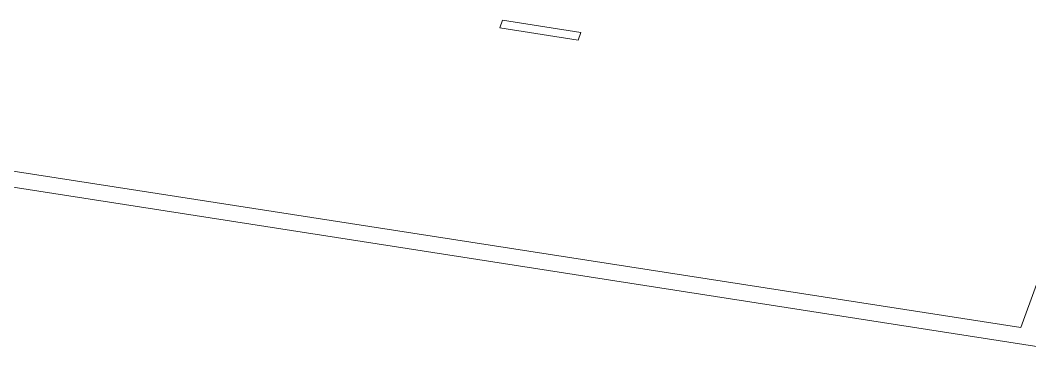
# Model space of a CAD drawing. Header units: metres. Extents: x 63 to 378, y -27 to 78.
# Drawn here: x 195.067 to 196.32, y 73.863 to 74.268 of the extents above; entities that cross this region are included whole.
import ezdxf

# ---------------------------------------------------------------- set-up
doc = ezdxf.new("R2010")
doc.units = ezdxf.units.M
doc.layers.add('M-EQPM', color=7, linetype='Continuous', lineweight=18)

# ---------------------------------------------------------------- blocks, each defined once
blk = doc.blocks.new('C_S_L_Torre - Baltimore CPSC-0817-08L - C_S_L_Torre - Baltimore CPSC-0817-08L-2352271-3D TORRE')
at = {"layer": 'M-EQPM'}
for p, q in [((11.2759, 74.6647), (16.4326, 73.8631)), ((16.41, 73.8869), (16.5994, 74.4093)), ((15.767, 74.2683), (15.7636, 74.2588)), ((15.7636, 74.2588), (15.8609, 74.2436)), ((15.8643, 74.2532), (15.767, 74.2683)), ((15.8609, 74.2436), (15.8643, 74.2532)), ((15.0284, 74.1016), (16.41, 73.8869))]:
    blk.add_line(p, q, dxfattribs=at)

msp = doc.modelspace()

# ---------------------------------------------------------------- block references
at = {"layer": 'M-EQPM'}
msp.add_blockref('C_S_L_Torre - Baltimore CPSC-0817-08L - C_S_L_Torre - Baltimore CPSC-0817-08L-2352271-3D TORRE', (179.8983, 0), dxfattribs=at)

doc.saveas('drawing.dxf')
